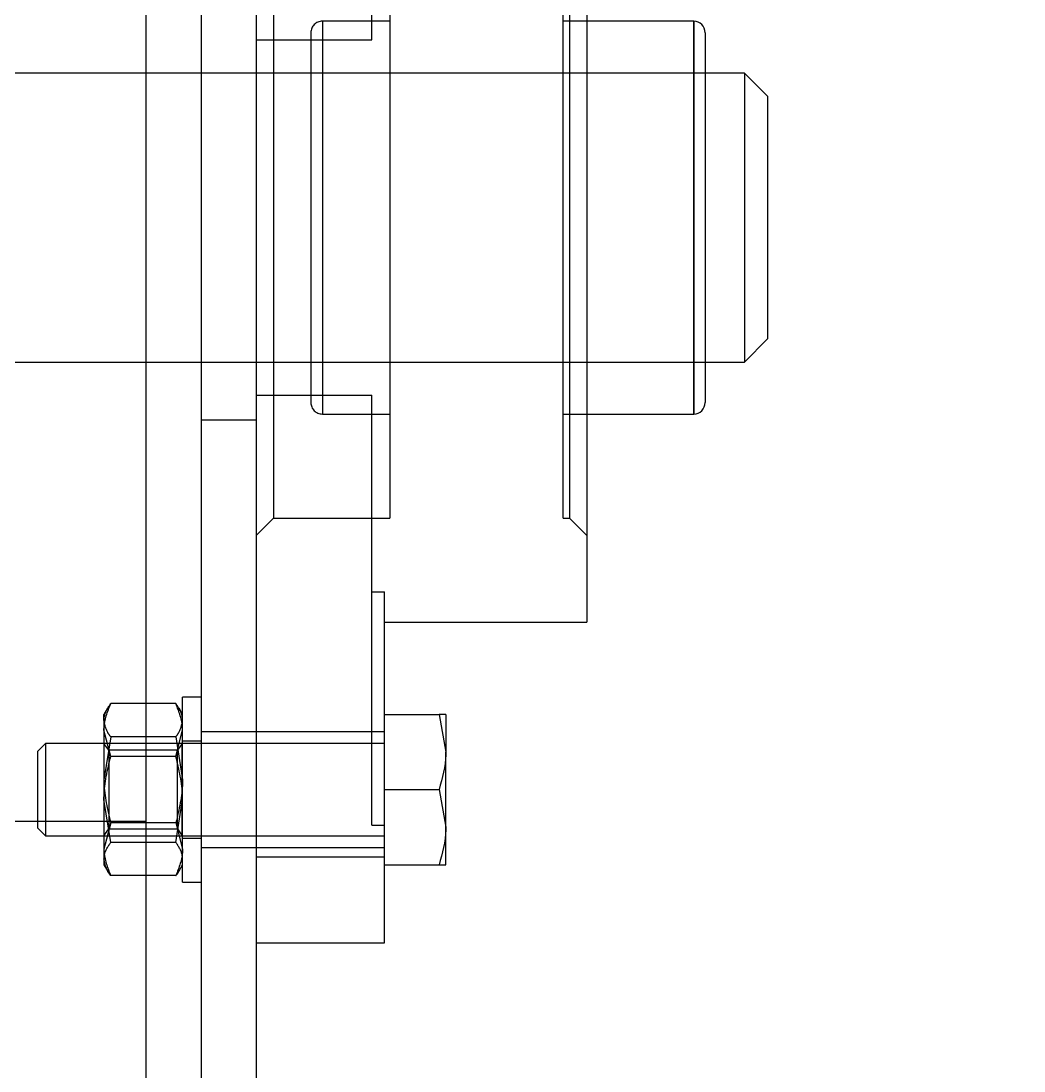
# Model space of a CAD drawing. Header units: metres. Extents: x 0 to 63075, y 0 to 44550.
# Drawn here: x 14163.9 to 14250.6, y 31177.6 to 31268.5 of the extents above; entities that cross this region are included whole.
import ezdxf

# ---------------------------------------------------------------- set-up
doc = ezdxf.new("R2010")
doc.units = ezdxf.units.M
doc.header["$LTSCALE"] = 75
doc.linetypes.add('HIDDEN2', pattern=[4.7625, 3.175, -1.5875])
for name, color, linetype in [('SDM', 7, 'Continuous'), ('SL1', 8, 'Continuous'), ('SL4', 4, 'Continuous'), ('ST1', 7, 'HIDDEN2')]:
    doc.layers.add(name, color=color, linetype=linetype)

# ---------------------------------------------------------------- blocks, each defined once
blk = doc.blocks.new('A$C52ce5e24')
at = {"layer": 'SL1'}
for radius, start, end in [(1221.5, 124.209852, 67.294357), (1158, 126.374154, 69.370009), (1150, 126.668292, 69.219881)]:
    blk.add_arc((6551.95, 10099.982), radius, start, end, dxfattribs=at)
blk = doc.blocks.new('A$Cb6dca9d5')
at = {"layer": 'SL4'}
for p, q in [((337.765, 4619.715), (337.765, 3669.713)), ((328.24, 4459.475), (328.24, 4614.715)), ((347.755, 4527.091), (347.755, 4564.279)), ((366.365, 4546.713), (366.365, 4476.713)), ((375.605, 4528.713), (366.365, 4528.713)), ((375.605, 4528.713), (375.605, 4494.713)), ((376.605, 4527.713), (376.605, 4495.713)), ((337.765, 4527.091), (347.755, 4527.091)), ((380, 4524.213), (376.605, 4524.213)), ((382, 4522.213), (380, 4524.213)), ((380, 4524.213), (380, 4499.213)), ((382, 4522.213), (382, 4501.213)), ((380, 4499.213), (382, 4501.213)), ((376.605, 4499.213), (380, 4499.213)), ((337.765, 4496.334), (347.755, 4496.334)), ((347.755, 4459.146), (347.755, 4496.334)), ((366.365, 4494.713), (375.605, 4494.713)), ((347.755, 4479.317), (348.865, 4479.317)), ((348.865, 4459.146), (348.865, 4479.317)), ((348.865, 4476.713), (366.365, 4476.713)), ((348.865, 4468.713), (353.584, 4468.713)), ((353.584, 4468.713), (354.165, 4465.463)), ((354.165, 4468.713), (354.165, 4465.463)), ((354.165, 4458.963), (354.165, 4465.463)), ((348.865, 4462.213), (353.584, 4462.213)), ((353.584, 4462.213), (354.165, 4458.963)), ((263, 4459.475), (328.24, 4459.475)), ((328.24, 3669.713), (328.24, 4459.475)), ((347.755, 4459.146), (348.865, 4459.146)), ((348.865, 4456.391), (348.865, 4459.146)), ((354.165, 4455.713), (354.165, 4458.963)), ((337.765, 4456.391), (348.865, 4456.391)), ((348.865, 4448.963), (348.865, 4456.391)), ((348.865, 4455.713), (353.584, 4455.713)), ((337.765, 4448.963), (348.865, 4448.963))]:
    blk.add_line(p, q, dxfattribs=at)
for centre, start, end in [((375.605, 4527.713), 0, 90), ((375.605, 4495.713), 270, 0)]:
    blk.add_arc(centre, 1, start, end, dxfattribs=at)
for points, knots in [([(354.165, 4468.713), (354.158, 4468.713), (354.129, 4468.713), (353.819, 4468.713), (353.584, 4468.713)], [0, 0, 0, 0, 0.241851, 1, 1, 1, 1]), ([(354.165, 4465.463), (354.164, 4465.385), (354.156, 4464.288), (353.86, 4463.212), (353.584, 4462.213)], [0, 0, 0, 0, 0.0702148, 1, 1, 1, 1]), ([(354.165, 4458.963), (354.164, 4458.885), (354.156, 4457.788), (353.86, 4456.712), (353.584, 4455.713)], [0, 0, 0, 0, 0.070215, 1, 1, 1, 1]), ([(353.584, 4455.713), (353.819, 4455.713), (354.129, 4455.713), (354.158, 4455.713), (354.165, 4455.713)], [0, 0, 0, 0, 0.758149, 1, 1, 1, 1])]:
    blk.add_open_spline(points, degree=3, knots=knots, dxfattribs=at)
at = {"layer": 'ST1'}
for p, q in [((333.003, 4669.713), (333.003, 3669.713)), ((339.265, 4537.713), (339.265, 4485.713)), ((349.315, 4537.713), (349.315, 4485.713)), ((364.315, 4485.713), (364.315, 4537.713)), ((364.865, 4537.713), (364.865, 4485.713)), ((343.495, 4528.713), (343.495, 4494.758)), ((349.315, 4528.713), (343.495, 4528.713)), ((366.365, 4528.713), (364.315, 4528.713)), ((375.605, 4494.713), (375.605, 4528.713)), ((342.495, 4527.713), (342.495, 4495.713)), ((337.765, 4527.091), (347.755, 4527.091)), ((376.605, 4524.213), (289, 4524.213)), ((376.605, 4524.213), (342.495, 4524.213)), ((289, 4499.213), (376.605, 4499.213)), ((342.495, 4499.213), (376.605, 4499.213)), ((337.765, 4496.334), (347.755, 4496.334)), ((333.003, 4494.213), (337.765, 4494.213)), ((343.495, 4494.713), (349.315, 4494.713)), ((364.315, 4494.713), (366.365, 4494.713)), ((337.765, 4484.213), (339.265, 4485.713)), ((339.265, 4485.713), (349.315, 4485.713)), ((364.315, 4485.713), (364.865, 4485.713)), ((364.865, 4485.713), (366.365, 4484.213)), ((330.822, 4469.654), (325.183, 4469.654)), ((331.403, 4454.213), (331.403, 4470.213)), ((333.003, 4470.213), (331.403, 4470.213)), ((324.912, 4469.249), (324.603, 4468.713)), ((324.603, 4468.217), (324.603, 4468.713)), ((331.403, 4468.713), (331.093, 4469.249)), ((324.603, 4468.217), (324.603, 4463.058)), ((325.183, 4465.087), (324.603, 4467.371)), ((330.822, 4465.087), (331.403, 4467.371)), ((337.765, 4467.213), (333.003, 4467.213)), ((348.865, 4467.213), (337.765, 4467.213)), ((319.556, 4466.213), (318.865, 4465.522)), ((319.556, 4466.213), (319.556, 4458.213)), ((348.865, 4466.213), (319.556, 4466.213)), ((325.183, 4466.779), (324.603, 4463.058)), ((325.023, 4465.613), (324.603, 4466.213)), ((330.822, 4466.779), (325.183, 4466.779)), ((330.822, 4466.779), (331.403, 4463.058)), ((331.377, 4466.213), (330.957, 4465.613)), ((331.377, 4465.907), (331.377, 4466.213)), ((331.403, 4466.213), (331.377, 4466.213)), ((331.377, 4458.213), (331.377, 4465.907)), ((333.003, 4466.413), (331.403, 4466.413)), ((318.865, 4465.522), (318.865, 4458.903)), ((325.023, 4465.613), (325.023, 4465.353)), ((330.957, 4465.613), (325.023, 4465.613)), ((325.023, 4465.353), (325.023, 4458.813)), ((330.822, 4465.087), (325.183, 4465.087)), ((330.957, 4458.813), (330.957, 4465.613)), ((324.603, 4463.058), (324.603, 4457.054)), ((325.183, 4457.646), (324.603, 4461.367)), ((330.822, 4457.646), (331.403, 4461.367)), ((318.865, 4458.903), (319.556, 4458.213)), ((325.183, 4459.338), (324.603, 4457.054)), ((324.603, 4458.213), (325.023, 4458.813)), ((325.023, 4458.813), (330.957, 4458.813)), ((330.822, 4459.338), (325.183, 4459.338)), ((328.24, 3669.713), (328.24, 4459.475)), ((330.822, 4459.338), (331.403, 4457.054)), ((330.957, 4458.813), (331.377, 4458.213)), ((319.556, 4458.213), (348.865, 4458.213)), ((331.377, 4458.213), (331.403, 4458.213)), ((331.403, 4458.013), (333.003, 4458.013)), ((324.603, 4457.054), (324.603, 4455.713)), ((330.822, 4457.646), (325.183, 4457.646)), ((333.003, 4457.213), (337.765, 4457.213)), ((337.765, 4457.213), (348.865, 4457.213)), ((337.765, 4456.391), (348.865, 4456.391)), ((324.603, 4455.713), (324.912, 4455.176)), ((331.093, 4455.176), (331.403, 4455.713)), ((330.822, 4454.771), (325.183, 4454.771)), ((331.403, 4454.213), (333.003, 4454.213))]:
    blk.add_line(p, q, dxfattribs=at)
for centre, start, end in [((343.495, 4527.713), 90, 180), ((343.495, 4495.713), 180, 270)]:
    blk.add_arc(centre, 1, start, end, dxfattribs=at)
for points, knots in [([(324.603, 4468.217), (324.611, 4468.347), (324.643, 4468.834), (324.955, 4469.308), (325.183, 4469.654)], [0, 0, 0, 0, 0.268634, 1, 1, 1, 1]), ([(324.603, 4467.371), (324.603, 4467.425), (324.611, 4468.196), (324.908, 4468.952), (325.183, 4469.654)], [0, 0, 0, 0, 0.070215, 1, 1, 1, 1]), ([(331.403, 4468.217), (331.394, 4468.347), (331.362, 4468.834), (331.05, 4469.308), (330.822, 4469.654)], [0, 0, 0, 0, 0.2686336, 1, 1, 1, 1]), ([(331.403, 4467.371), (331.402, 4467.425), (331.394, 4468.196), (331.097, 4468.952), (330.822, 4469.654)], [0, 0, 0, 0, 0.0702148, 1, 1, 1, 1]), ([(325.183, 4466.779), (325.095, 4466.9), (324.755, 4467.368), (324.668, 4467.855), (324.603, 4468.217)], [0, 0, 0, 0, 0.257551, 1, 1, 1, 1]), ([(330.822, 4466.779), (330.91, 4466.9), (331.25, 4467.368), (331.337, 4467.855), (331.403, 4468.217)], [0, 0, 0, 0, 0.257551, 1, 1, 1, 1]), ([(324.603, 4461.367), (324.603, 4461.455), (324.611, 4462.711), (324.908, 4463.943), (325.183, 4465.087)], [0, 0, 0, 0, 0.070215, 1, 1, 1, 1]), ([(331.403, 4461.367), (331.402, 4461.455), (331.394, 4462.711), (331.097, 4463.943), (330.822, 4465.087)], [0, 0, 0, 0, 0.0702148, 1, 1, 1, 1]), ([(324.603, 4463.058), (324.603, 4462.97), (324.611, 4461.714), (324.908, 4460.482), (325.183, 4459.338)], [0, 0, 0, 0, 0.070215, 1, 1, 1, 1]), ([(331.403, 4463.058), (331.402, 4462.97), (331.394, 4461.714), (331.097, 4460.482), (330.822, 4459.338)], [0, 0, 0, 0, 0.0702148, 1, 1, 1, 1]), ([(324.603, 4456.208), (324.611, 4456.339), (324.643, 4456.826), (324.955, 4457.299), (325.183, 4457.646)], [0, 0, 0, 0, 0.268634, 1, 1, 1, 1]), ([(324.603, 4457.054), (324.603, 4457), (324.611, 4456.229), (324.908, 4455.473), (325.183, 4454.771)], [0, 0, 0, 0, 0.070215, 1, 1, 1, 1]), ([(331.403, 4456.208), (331.394, 4456.339), (331.362, 4456.826), (331.05, 4457.299), (330.822, 4457.646)], [0, 0, 0, 0, 0.2686336, 1, 1, 1, 1]), ([(331.403, 4457.054), (331.402, 4457), (331.394, 4456.229), (331.097, 4455.473), (330.822, 4454.771)], [0, 0, 0, 0, 0.0702148, 1, 1, 1, 1]), ([(325.183, 4454.771), (325.095, 4454.891), (324.755, 4455.36), (324.668, 4455.847), (324.603, 4456.208)], [0, 0, 0, 0, 0.257551, 1, 1, 1, 1]), ([(330.822, 4454.771), (330.924, 4454.89), (331.035, 4455.021), (331.075, 4455.157), (331.079, 4455.169)], [0, 0, 0, 0, 0.914803, 1, 1, 1, 1])]:
    blk.add_open_spline(points, degree=3, knots=knots, dxfattribs=at)

msp = doc.modelspace()

# ---------------------------------------------------------------- block references
at = {"layer": 'SDM'}
for name, p in [('A$C52ce5e24', (8259.513, 21551.5)), ('A$Cb6dca9d5', (13846.469, 26739.769))]:
    msp.add_blockref(name, p, dxfattribs=at)

doc.saveas('drawing.dxf')
